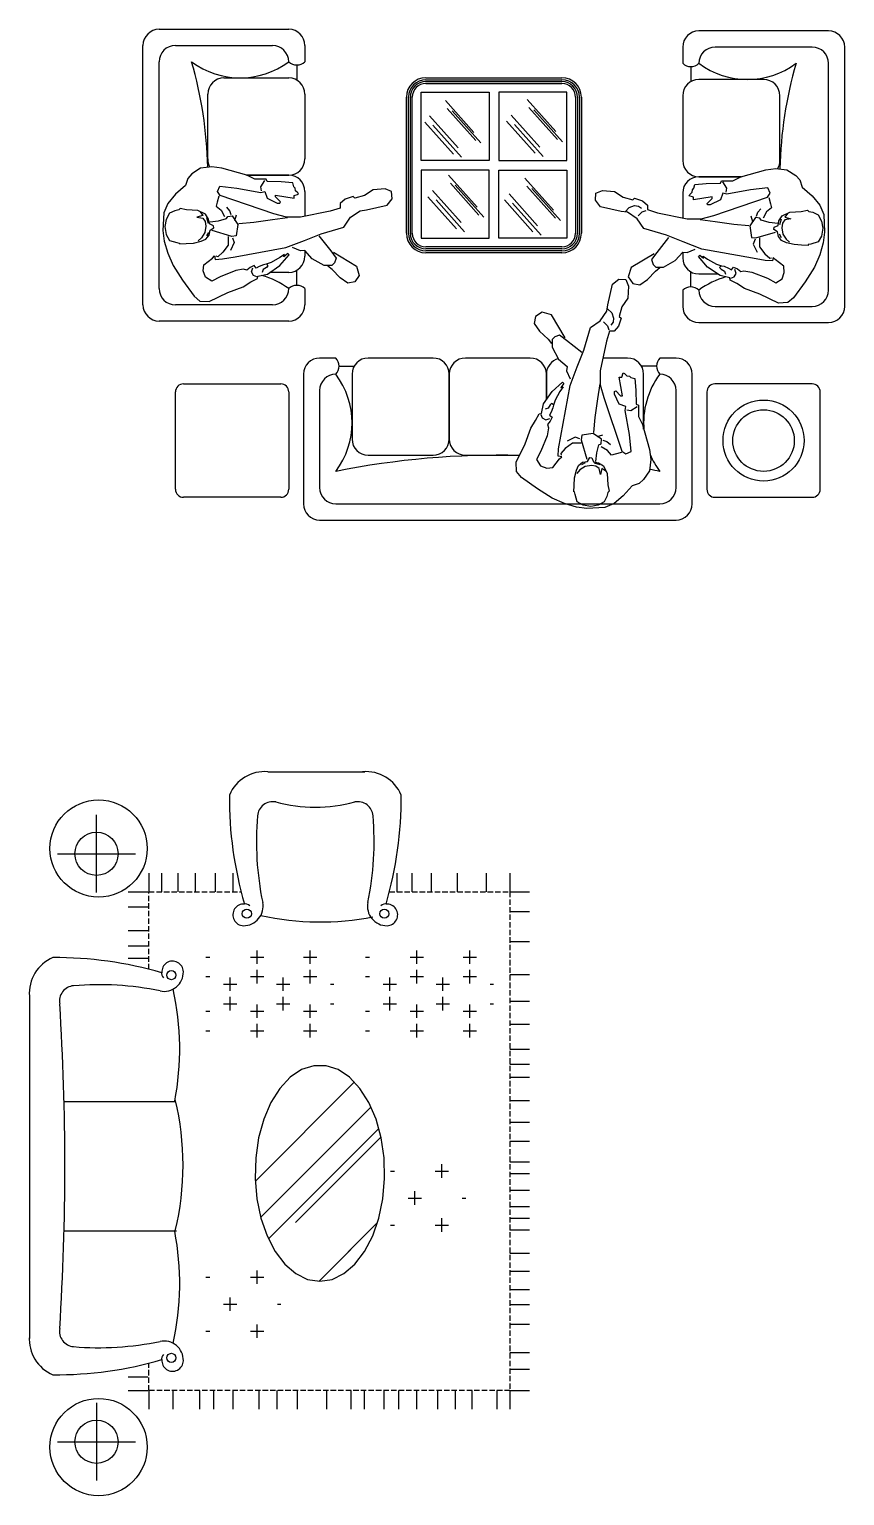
# Model space of a CAD drawing. Extents: x -42728 to 99010, y -18674 to 47645.
# Drawn here: x -32862 to -29087, y 1755 to 8542 of the extents above; entities that cross this region are included whole.
import ezdxf

# ---------------------------------------------------------------- set-up
doc = ezdxf.new("R2010")
doc.units = 0
doc.header["$LTSCALE"] = 100
doc.header["$MEASUREMENT"] = 0
doc.linetypes.add('DASH', pattern=[0.35, 0.25, -0.1])
doc.layers.get('0').update_dxf_attribs({"linetype": 'CONTINUOUS'})
for name, color, linetype in [('FURN', 7, 'CONTINUOUS'), ('HATCH', 9, 'CONTINUOUS'), ('WINDOW', 2, 'CONTINUOUS')]:
    doc.layers.add(name, color=color, linetype=linetype)

# ---------------------------------------------------------------- blocks, each defined once
blk = doc.blocks.new('A$C6328291F')
for p, q in [((75, 2271.2), (675, 2271.2)), ((3174, 2263.9), (2574, 2263.9)), ((0, 996.2), (0, 2196.2)), ((150, 2196.2), (600, 2196.2)), ((750, 2196.2), (750, 2121.2)), ((2499, 2188.9), (2499, 2113.9)), ((3099, 2188.9), (2649, 2188.9)), ((3249, 988.9), (3249, 2188.9)), ((75, 1071.2), (75, 2121.2)), ((712.5, 2106.2), (712.5, 2036.1)), ((3174, 1063.9), (3174, 2113.9)), ((375, 2046.2), (675, 2046.2)), ((1310, 2047.1), (1940, 2047.1)), ((1310, 2038.1), (1940, 2038.1)), ((2536.5, 2098.9), (2536.5, 2028.9)), ((2874, 2038.9), (2574, 2038.9)), ((300, 1671.2), (300, 1971.2)), ((750, 1971.2), (750, 1671.2)), ((1287.5, 1979.6), (1602.5, 1979.6)), ((1287.5, 1664.6), (1287.5, 1979.6)), ((1310, 2029.1), (1940, 2029.1)), ((1310, 2020.1), (1940, 2020.1)), ((1602.5, 1979.6), (1602.5, 1664.6)), ((1647.5, 1979.6), (1647.5, 1664.6)), ((1962.5, 1979.6), (1647.5, 1979.6)), ((1962.5, 1664.6), (1962.5, 1979.6)), ((1220, 1327.1), (1220, 1957.1)), ((1229, 1327.1), (1229, 1957.1)), ((1238, 1327.1), (1238, 1957.1)), ((1247, 1327.1), (1247, 1957.1)), ((1400.2, 1942), (1532.6, 1793.9)), ((1408.8, 1904.6), (1541.2, 1756.5)), ((1778.6, 1946.3), (1910.9, 1798.2)), ((1787.2, 1908.9), (1919.5, 1760.8)), ((2003, 1957.1), (2003, 1327.1)), ((2012, 1957.1), (2012, 1327.1)), ((2021, 1957.1), (2021, 1327.1)), ((2030, 1957.1), (2030, 1327.1)), ((2499, 1963.9), (2499, 1663.9)), ((2949, 1663.9), (2949, 1963.9)), ((1305.3, 1841.3), (1437.6, 1693.2)), ((1326.8, 1870.1), (1459.2, 1722)), ((1431.8, 1894.6), (1564.2, 1746.4)), ((1683.6, 1845.7), (1816, 1697.5)), ((1705.2, 1874.4), (1837.5, 1726.3)), ((1810.2, 1898.9), (1942.6, 1750.7)), ((1342.7, 1827), (1475, 1678.8)), ((1721, 1831.3), (1853.4, 1683.2)), ((318.5, 1634.8), (267.2, 1628.7)), ((365.7, 1628.7), (318.5, 1634.8)), ((1602.5, 1664.6), (1287.5, 1664.6)), ((1647.5, 1664.6), (1962.5, 1664.6)), ((207.7, 1581.5), (197.4, 1548.7)), ((226.2, 1602), (207.7, 1581.5)), ((267.2, 1628.7), (226.2, 1602)), ((480.6, 1595.9), (365.7, 1628.7)), ((675, 1596.2), (479.4, 1596.2)), ((479.4, 1596.2), (675, 1596.2)), ((517.5, 1577.4), (480.6, 1595.9)), ((570.8, 1577.4), (517.5, 1577.4)), ((545.1, 1542.6), (564.7, 1572.3)), ((574.9, 1567.2), (570.8, 1577.4)), ((640.6, 1565.1), (574.9, 1567.2)), ((693.9, 1561), (640.6, 1565.1)), ((698, 1542.6), (693.9, 1561)), ((1287.5, 1619.6), (1287.5, 1304.6)), ((1602.5, 1619.6), (1287.5, 1619.6)), ((1414.6, 1596.9), (1546.9, 1448.7)), ((1602.5, 1304.6), (1602.5, 1619.6)), ((1647.5, 1304.6), (1647.5, 1619.6)), ((1647.5, 1619.6), (1962.5, 1619.6)), ((1768.5, 1582.5), (1900.8, 1434.4)), ((1962.5, 1619.6), (1962.5, 1304.6)), ((2574, 1588.9), (2769.6, 1588.9)), ((2769.6, 1588.9), (2574, 1588.9)), ((2674.1, 1559.9), (2678.2, 1570.1)), ((2678.2, 1570.1), (2731.5, 1570.1)), ((2703.9, 1535.3), (2684.3, 1565)), ((2731.5, 1570.1), (2768.5, 1588.6)), ((2768.5, 1588.6), (2883.4, 1621.4)), ((2883.4, 1621.4), (2930.5, 1627.5)), ((2930.5, 1627.5), (2981.8, 1621.4)), ((2981.8, 1621.4), (3022.9, 1594.7)), ((3022.9, 1594.7), (3041.3, 1574.2)), ((3041.3, 1574.2), (3051.6, 1541.4)), ((150.2, 1507.7), (115.4, 1464.7)), ((197.4, 1548.7), (150.2, 1507.7)), ((351.3, 1499.5), (343.1, 1470.8)), ((345.2, 1520), (355.4, 1544.6)), ((357.5, 1501.6), (345.2, 1520)), ((355.4, 1544.6), (435.4, 1536.4)), ((605.7, 1417.5), (357.5, 1501.6)), ((435.4, 1536.4), (546.2, 1515.9)), ((549.2, 1524.1), (545.1, 1542.6)), ((546.2, 1515.9), (564.7, 1520)), ((564.7, 1520), (574.9, 1489.3)), ((613.9, 1495.4), (613.9, 1503.6)), ((613.9, 1503.6), (700.1, 1489.3)), ((636.5, 1472.9), (613.9, 1495.4)), ((704.2, 1536.4), (698, 1542.6)), ((700.1, 1501.6), (720.6, 1507.7)), ((700.1, 1489.3), (700.1, 1501.6)), ((706.2, 1524.1), (704.2, 1536.4)), ((716.5, 1513.9), (706.2, 1524.1)), ((720.6, 1507.7), (716.5, 1513.9)), ((750, 1521.2), (750, 1405.5)), ((973, 1497.5), (936, 1485.2)), ((981.2, 1489.3), (973, 1497.5)), ((1026.3, 1501.6), (981.2, 1489.3)), ((1065.3, 1528.2), (1026.3, 1501.6)), ((1120.7, 1532.3), (1065.3, 1528.2)), ((1151.5, 1520), (1120.7, 1532.3)), ((1153.5, 1487.2), (1151.5, 1520)), ((1319.6, 1496.2), (1452, 1348.1)), ((1341.2, 1525), (1473.6, 1376.8)), ((1423.2, 1559.5), (1555.6, 1411.4)), ((1446.2, 1549.4), (1578.6, 1401.3)), ((1695.1, 1510.6), (1827.5, 1362.5)), ((1777.1, 1545.1), (1909.5, 1397)), ((1800.1, 1535), (1932.5, 1386.9)), ((2095.5, 1479.9), (2097.6, 1512.7)), ((2097.6, 1512.7), (2128.3, 1525)), ((2128.3, 1525), (2183.7, 1520.9)), ((2183.7, 1520.9), (2222.7, 1494.3)), ((2222.7, 1494.3), (2267.9, 1482)), ((2499, 1513.9), (2499, 1398.3)), ((2528.4, 1500.4), (2532.5, 1506.6)), ((2548.9, 1494.3), (2528.4, 1500.4)), ((2532.5, 1506.6), (2542.8, 1516.8)), ((2542.8, 1516.8), (2544.8, 1529.1)), ((2544.8, 1529.1), (2551, 1535.3)), ((2635.1, 1496.3), (2548.9, 1482)), ((2548.9, 1482), (2548.9, 1494.3)), ((2551, 1535.3), (2555.1, 1553.7)), ((2555.1, 1553.7), (2608.4, 1557.8)), ((2608.4, 1557.8), (2674.1, 1559.9)), ((2635.1, 1488.1), (2635.1, 1496.3)), ((2643.3, 1410.2), (2891.6, 1494.3)), ((2684.3, 1512.7), (2674.1, 1482)), ((2702.8, 1508.6), (2684.3, 1512.7)), ((2699.8, 1516.8), (2703.9, 1535.3)), ((2813.6, 1529.1), (2702.8, 1508.6)), ((2893.6, 1537.3), (2813.6, 1529.1)), ((2891.6, 1494.3), (2903.9, 1512.7)), ((2903.9, 1512.7), (2893.6, 1537.3)), ((3051.6, 1541.4), (3098.8, 1500.4)), ((3098.8, 1500.4), (3133.7, 1457.4)), ((115.4, 1464.7), (96.9, 1421.6)), ((148.2, 1431.9), (123.6, 1419.6)), ((166.7, 1436), (148.2, 1431.9)), ((172.8, 1442.1), (166.7, 1436)), ((201.5, 1436), (172.8, 1442.1)), ((254.5, 1432.5), (201.5, 1436)), ((289.8, 1415.5), (254.5, 1432.5)), ((265.4, 1426.1), (277.6, 1408.8)), ((343.1, 1470.8), (339, 1452.4)), ((339, 1452.4), (361.6, 1433.9)), ((361.6, 1433.9), (378, 1405.2)), ((402.6, 1431.9), (388.2, 1448.3)), ((408.8, 1413.4), (402.6, 1431.9)), ((574.9, 1489.3), (622.1, 1466.7)), ((622.1, 1466.7), (634.4, 1466.7)), ((634.4, 1466.7), (636.5, 1472.9)), ((866.3, 1429.8), (728.8, 1401.1)), ((913.5, 1444.2), (866.3, 1429.8)), ((936, 1485.2), (913.5, 1464.7)), ((913.5, 1464.7), (913.5, 1444.2)), ((960.7, 1401.1), (1005.8, 1431.9)), ((1005.8, 1431.9), (1034.5, 1436)), ((1034.5, 1436), (1130.8, 1457.7)), ((1130.8, 1457.7), (1153.5, 1487.2)), ((1357, 1481.8), (1489.4, 1333.7)), ((1673.5, 1481.8), (1805.9, 1333.7)), ((1710.9, 1467.4), (1843.3, 1319.3)), ((2118.2, 1450.4), (2095.5, 1479.9)), ((2214.5, 1428.7), (2118.2, 1450.4)), ((2243.2, 1424.6), (2214.5, 1428.7)), ((2233, 1426.6), (2251.4, 1447.1)), ((2251.4, 1447.1), (2276.1, 1455.3)), ((2267.9, 1482), (2276.1, 1490.2)), ((2276.1, 1490.2), (2313, 1477.9)), ((2276.1, 1455.3), (2294.5, 1453.3)), ((2292.5, 1408.2), (2310.9, 1426.6)), ((2294.5, 1453.3), (2308.9, 1443)), ((2310.9, 1426.6), (2329.4, 1432.8)), ((2313, 1477.9), (2335.6, 1457.4)), ((2335.6, 1457.4), (2335.6, 1436.9)), ((2335.6, 1436.9), (2382.8, 1422.5)), ((2612.5, 1465.6), (2635.1, 1488.1)), ((2614.6, 1459.4), (2612.5, 1465.6)), ((2626.9, 1459.4), (2614.6, 1459.4)), ((2674.1, 1482), (2626.9, 1459.4)), ((2846.4, 1424.6), (2860.8, 1441)), ((2887.5, 1426.6), (2871, 1397.9)), ((2910, 1445.1), (2887.5, 1426.6)), ((2897.7, 1492.2), (2905.9, 1463.5)), ((2905.9, 1463.5), (2910, 1445.1)), ((2959.3, 1408.2), (2994.5, 1425.2)), ((2994.5, 1425.2), (3047.5, 1428.7)), ((3047.5, 1428.7), (3076.2, 1434.8)), ((3076.2, 1434.8), (3082.4, 1428.7)), ((3082.4, 1428.7), (3100.8, 1424.6)), ((3133.7, 1457.4), (3152.1, 1414.3)), ((96.9, 1421.6), (92.8, 1339.6)), ((107.2, 1390.9), (101, 1358.1)), ((101, 1358.1), (107.2, 1321.2)), ((123.6, 1419.6), (107.2, 1390.9)), ((277.6, 1408.8), (249.8, 1401.8)), ((249.8, 1401.8), (277.6, 1396.6)), ((277.6, 1396.6), (287.9, 1381.1)), ((291.4, 1360.3), (286.2, 1330.9)), ((287.9, 1381.1), (291.4, 1360.3)), ((304.1, 1392.9), (289.8, 1415.5)), ((294.7, 1400.6), (301.6, 1374.3)), ((308.5, 1370.5), (304.1, 1392.9)), ((326.7, 1362.2), (308.5, 1370.5)), ((310.3, 1380.6), (349.3, 1384.7)), ((328, 1352.3), (326.7, 1362.2)), ((349.3, 1384.7), (386.2, 1395)), ((386.2, 1395), (392.3, 1405.2)), ((392.3, 1405.2), (412.9, 1407.3)), ((412.9, 1407.3), (439.5, 1368.3)), ((425.2, 1386.8), (433.4, 1413.4)), ((439.5, 1368.3), (431.3, 1315)), ((513.4, 1376.5), (443.6, 1370.4)), ((599.6, 1388.8), (513.4, 1376.5)), ((669.3, 1399.1), (599.6, 1388.8)), ((665.2, 1401.1), (605.7, 1417.5)), ((728.8, 1401.1), (665.2, 1401.1)), ((929.9, 1356), (960.7, 1401.1)), ((2288.4, 1393.8), (2243.2, 1424.6)), ((2319.2, 1348.7), (2288.4, 1393.8)), ((2382.8, 1422.5), (2520.2, 1393.8)), ((2520.2, 1393.8), (2583.8, 1393.8)), ((2579.7, 1391.8), (2649.5, 1381.5)), ((2583.8, 1393.8), (2643.3, 1410.2)), ((2649.5, 1381.5), (2735.6, 1369.2)), ((2735.6, 1369.2), (2805.4, 1363.1)), ((2836.2, 1400), (2809.5, 1361)), ((2809.5, 1361), (2817.7, 1307.7)), ((2823.9, 1379.5), (2815.7, 1406.1)), ((2856.7, 1397.9), (2836.2, 1400)), ((2840.3, 1406.1), (2846.4, 1424.6)), ((2862.8, 1387.7), (2856.7, 1397.9)), ((2899.8, 1377.4), (2862.8, 1387.7)), ((2938.8, 1373.3), (2899.8, 1377.4)), ((2922.3, 1354.9), (2940.6, 1363.2)), ((2940.6, 1363.2), (2944.9, 1385.6)), ((2944.9, 1385.6), (2959.3, 1408.2)), ((2954.3, 1393.3), (2947.4, 1367)), ((2961.1, 1373.8), (2957.6, 1353)), ((2971.5, 1389.3), (2961.1, 1373.8)), ((2983.6, 1418.8), (2971.5, 1401.5)), ((2971.5, 1401.5), (2999.2, 1394.5)), ((2999.2, 1394.5), (2971.5, 1389.3)), ((3100.8, 1424.6), (3125.5, 1412.3)), ((3125.5, 1412.3), (3141.9, 1383.6)), ((3141.9, 1383.6), (3148, 1350.8)), ((3152.1, 1414.3), (3156.2, 1332.3)), ((92.8, 1339.6), (99, 1290.4)), ((99, 1290.4), (115.4, 1235.1)), ((107.2, 1321.2), (123.6, 1294.5)), ((123.6, 1294.5), (156.4, 1284.3)), ((234.4, 1282.2), (269.2, 1290.4)), ((270.6, 1306.6), (255, 1292.8)), ((269.2, 1290.4), (291.8, 1300.7)), ((286.2, 1330.9), (270.6, 1306.6)), ((291.8, 1300.7), (306.2, 1319.1)), ((303, 1331.4), (294.7, 1314.8)), ((306.2, 1319.1), (310.6, 1341.7)), ((310.6, 1341.7), (328, 1352.3)), ((410.8, 1313), (320.5, 1339.6)), ((394.4, 1313), (394.4, 1272)), ((431.3, 1315), (410.8, 1313)), ((414.9, 1306.8), (423.1, 1284.3)), ((661.1, 1261.7), (747.3, 1294.5)), ((747.3, 1294.5), (825.2, 1325.3)), ((815, 1315), (870.4, 1245.3)), ((825.2, 1325.3), (929.9, 1356)), ((1287.5, 1304.6), (1602.5, 1304.6)), ((1962.5, 1304.6), (1647.5, 1304.6)), ((2423.8, 1318), (2319.2, 1348.7)), ((2434, 1307.7), (2378.7, 1238)), ((2501.7, 1287.2), (2423.8, 1318)), ((2817.7, 1307.7), (2838.2, 1305.7)), ((2834.1, 1299.5), (2825.9, 1277)), ((2838.2, 1305.7), (2928.5, 1332.3)), ((2854.6, 1305.7), (2854.6, 1264.7)), ((2921, 1345), (2922.3, 1354.9)), ((2938.4, 1334.4), (2921, 1345)), ((2942.9, 1311.8), (2938.4, 1334.4)), ((2957.2, 1293.4), (2942.9, 1311.8)), ((2946, 1324.1), (2954.3, 1307.5)), ((2979.8, 1283.1), (2957.2, 1293.4)), ((2957.6, 1353), (2962.8, 1323.6)), ((2962.8, 1323.6), (2978.4, 1299.3)), ((2978.4, 1299.3), (2994, 1285.5)), ((3141.9, 1313.9), (3125.5, 1287.2)), ((3148, 1350.8), (3141.9, 1313.9)), ((3156.2, 1332.3), (3150.1, 1283.1)), ((115.4, 1235.1), (140, 1177.7)), ((156.4, 1284.3), (168.7, 1282.2)), ((168.7, 1282.2), (168.7, 1278.1)), ((168.7, 1278.1), (199.5, 1280.2)), ((199.5, 1280.2), (234.4, 1282.2)), ((322.6, 1212.5), (330.8, 1222.8)), ((330.8, 1222.8), (334.9, 1206.4)), ((369.8, 1239.2), (347.2, 1218.7)), ((394.4, 1272), (369.8, 1239.2)), ((423.1, 1284.3), (404.7, 1247.4)), ((427.2, 1218.7), (661.1, 1261.7)), ((655, 1228.9), (634.4, 1214.6)), ((634.4, 1177.7), (677.5, 1226.9)), ((671.4, 1233), (652.9, 1218.7)), ((652.9, 1218.7), (655, 1228.9)), ((677.5, 1226.9), (671.4, 1233)), ((728.8, 1245.3), (691.9, 1261.7)), ((749.3, 1247.4), (728.8, 1245.3)), ((784.2, 1208.4), (749.3, 1247.4)), ((750, 1246.6), (750, 1221.2)), ((870.4, 1245.3), (895, 1212.5)), ((882.7, 1239.2), (989.4, 1175.6)), ((1940, 1264.1), (1310, 1264.1)), ((1940, 1255.1), (1310, 1255.1)), ((1940, 1246.1), (1310, 1246.1)), ((1940, 1237.1), (1310, 1237.1)), ((2366.3, 1231.9), (2259.7, 1168.3)), ((2378.7, 1238), (2354, 1205.2)), ((2464.8, 1201.1), (2499.7, 1240.1)), ((2499, 1239.3), (2499, 1213.9)), ((2499.7, 1240.1), (2520.2, 1238)), ((2587.9, 1254.4), (2501.7, 1287.2)), ((2520.2, 1238), (2557.1, 1254.4)), ((2571.5, 1219.6), (2577.7, 1225.7)), ((2577.7, 1225.7), (2596.1, 1211.4)), ((2821.8, 1211.4), (2587.9, 1254.4)), ((2596.1, 1211.4), (2594.1, 1221.6)), ((2594.1, 1221.6), (2614.6, 1207.3)), ((2825.9, 1277), (2844.4, 1240.1)), ((2854.6, 1264.7), (2879.3, 1231.9)), ((2879.3, 1231.9), (2901.8, 1211.4)), ((3014.7, 1274.9), (2979.8, 1283.1)), ((3049.5, 1272.9), (3014.7, 1274.9)), ((3080.3, 1270.8), (3049.5, 1272.9)), ((3092.6, 1277), (3080.3, 1274.9)), ((3080.3, 1274.9), (3080.3, 1270.8)), ((3125.5, 1287.2), (3092.6, 1277)), ((3133.7, 1227.8), (3109, 1170.4)), ((3150.1, 1283.1), (3133.7, 1227.8)), ((140, 1177.7), (183.1, 1110)), ((279.5, 1153.1), (281.6, 1181.8)), ((281.6, 1181.8), (322.6, 1212.5)), ((334.9, 1206.4), (367.7, 1208.4)), ((347.2, 1218.7), (339, 1220.7)), ((429.3, 1155.1), (357.5, 1126.4)), ((367.7, 1208.4), (427.2, 1218.7)), ((466.2, 1161.3), (429.3, 1155.1)), ((480.6, 1157.2), (466.2, 1161.3)), ((497, 1169.5), (480.6, 1157.2)), ((515.4, 1177.7), (497, 1169.5)), ((503.1, 1149), (509.3, 1167.4)), ((523.7, 1165.4), (515.4, 1177.7)), ((538, 1173.6), (523.7, 1165.4)), ((558.5, 1181.8), (538, 1173.6)), ((557.1, 1159.4), (551.9, 1145.9)), ((571.6, 1168.8), (557.1, 1159.4)), ((570.8, 1183.8), (558.5, 1181.8)), ((593.4, 1192), (570.8, 1183.8)), ((578.9, 1176), (571.6, 1168.8)), ((573.7, 1182.3), (578.9, 1176)), ((577, 1138.7), (634.4, 1177.7)), ((634.4, 1214.6), (593.4, 1192)), ((712.5, 1086.2), (712.5, 1156.2)), ((839.6, 1177.7), (784.2, 1208.4)), ((874.5, 1177.7), (839.6, 1177.7)), ((876.5, 1159.2), (856, 1175.6)), ((886.8, 1190), (874.5, 1177.7)), ((913.5, 1120.3), (876.5, 1159.2)), ((895, 1212.5), (886.8, 1190)), ((989.4, 1175.6), (1001.7, 1132.6)), ((2259.7, 1168.3), (2247.3, 1125.3)), ((2354, 1205.2), (2362.2, 1182.7)), ((2362.2, 1182.7), (2374.5, 1170.4)), ((2372.5, 1151.9), (2393, 1168.3)), ((2374.5, 1170.4), (2409.4, 1170.4)), ((2409.4, 1170.4), (2464.8, 1201.1)), ((2614.6, 1170.4), (2571.5, 1219.6)), ((2614.6, 1207.3), (2655.6, 1184.7)), ((2672, 1131.4), (2614.6, 1170.4)), ((2655.6, 1184.7), (2678.2, 1176.5)), ((2675.3, 1175), (2670.1, 1168.7)), ((2670.1, 1168.7), (2677.4, 1161.5)), ((2677.4, 1161.5), (2692, 1152.1)), ((2678.2, 1176.5), (2690.5, 1174.5)), ((2690.5, 1174.5), (2711, 1166.3)), ((2711, 1166.3), (2725.4, 1158.1)), ((2725.4, 1158.1), (2733.6, 1170.4)), ((2733.6, 1170.4), (2752.1, 1162.2)), ((2745.9, 1141.7), (2739.7, 1160.1)), ((2752.1, 1162.2), (2768.5, 1149.9)), ((2768.5, 1149.9), (2782.8, 1154)), ((2782.8, 1154), (2819.8, 1147.8)), ((2881.3, 1201.1), (2821.8, 1211.4)), ((2914.1, 1199.1), (2881.3, 1201.1)), ((2901.8, 1211.4), (2910, 1213.4)), ((2918.2, 1215.5), (2914.1, 1199.1)), ((2926.4, 1205.2), (2918.2, 1215.5)), ((2967.5, 1174.5), (2926.4, 1205.2)), ((2969.5, 1145.8), (2967.5, 1174.5)), ((3109, 1170.4), (3066, 1102.7)), ((183.1, 1110), (236.4, 1036.2)), ((289.8, 1124.4), (279.5, 1153.1)), ((318.5, 1105.9), (289.8, 1124.4)), ((357.5, 1126.4), (318.5, 1105.9)), ((464.2, 1079.3), (499, 1101.8)), ((499, 1101.8), (529.8, 1118.2)), ((511.3, 1132.6), (503.1, 1149)), ((527.8, 1126.4), (511.3, 1132.6)), ((529.8, 1118.2), (531.9, 1128.5)), ((531.9, 1128.5), (577, 1138.7)), ((675, 1146.2), (588, 1146.2)), ((948.3, 1095.7), (913.5, 1120.3)), ((981.2, 1101.8), (948.3, 1095.7)), ((1001.7, 1132.6), (981.2, 1101.8)), ((2152.3, 995.7), (2174, 1092)), ((2174, 1092), (2203.5, 1114.7)), ((2203.5, 1114.7), (2236.3, 1112.6)), ((2236.3, 1112.6), (2248.6, 1081.9)), ((2247.3, 1125.3), (2267.9, 1094.5)), ((2267.9, 1094.5), (2300.7, 1088.4)), ((2300.7, 1088.4), (2335.6, 1113)), ((2335.6, 1113), (2372.5, 1151.9)), ((2536.5, 1078.9), (2536.5, 1149)), ((2574, 1138.9), (2661, 1138.9)), ((2717.2, 1121.2), (2672, 1131.4)), ((2692, 1152.1), (2697.2, 1138.6)), ((2719.2, 1110.9), (2717.2, 1121.2)), ((2750, 1094.5), (2719.2, 1110.9)), ((2721.3, 1119.1), (2737.7, 1125.3)), ((2737.7, 1125.3), (2745.9, 1141.7)), ((2784.9, 1072), (2750, 1094.5)), ((2819.8, 1147.8), (2891.6, 1119.1)), ((2891.6, 1119.1), (2930.5, 1098.6)), ((2930.5, 1098.6), (2959.3, 1117.1)), ((2959.3, 1117.1), (2969.5, 1145.8)), ((3066, 1102.7), (3012.6, 1029)), ((236.4, 1036.2), (263.1, 1013.7)), ((306.2, 1011.6), (392.3, 1052.6)), ((392.3, 1052.6), (464.2, 1079.3)), ((750, 1071.2), (750, 996.2)), ((2244.5, 1026.5), (2217.9, 987.5)), ((2248.6, 1081.9), (2244.5, 1026.5)), ((2499, 1063.9), (2499, 988.9)), ((2856.7, 1045.4), (2784.9, 1072)), ((2942.9, 1004.4), (2856.7, 1045.4)), ((3012.6, 1029), (2985.9, 1006.4)), ((600, 996.2), (150, 996.2)), ((263.1, 1013.7), (306.2, 1011.6)), ((1848.9, 962.9), (1818.1, 942.3)), ((1891.9, 950.6), (1848.9, 962.9)), ((1955.5, 843.9), (1891.9, 950.6)), ((2117.4, 921.8), (2148.2, 967)), ((2148.2, 967), (2152.3, 995.7)), ((2150.2, 977.2), (2170.7, 958.8)), ((2170.7, 958.8), (2178.9, 934.1)), ((2217.9, 987.5), (2205.6, 942.3)), ((2649, 988.9), (3099, 988.9)), ((2985.9, 1006.4), (2942.9, 1004.4)), ((675, 921.2), (75, 921.2)), ((1818.1, 942.3), (1812, 909.5)), ((1812, 909.5), (1836.6, 874.6)), ((2041.6, 786.4), (2072.3, 891.1)), ((2072.3, 891.1), (2117.4, 921.8)), ((2131.8, 917.7), (2150.2, 899.3)), ((2150.2, 899.3), (2156.4, 880.8)), ((2176.9, 915.7), (2166.6, 901.3)), ((2178.9, 934.1), (2176.9, 915.7)), ((2201.5, 897.2), (2181, 874.6)), ((2213.8, 934.1), (2201.5, 897.2)), ((2205.6, 942.3), (2213.8, 934.1)), ((2574, 913.9), (3174, 913.9)), ((1836.6, 874.6), (1875.5, 837.7)), ((1875.5, 837.7), (1891.9, 817.2)), ((1906.3, 848), (1894, 835.7)), ((1894, 835.7), (1894, 800.8)), ((1928.8, 856.2), (1906.3, 848)), ((1961.6, 831.6), (1928.8, 856.2)), ((2031.3, 776.2), (1961.6, 831.6)), ((2146.1, 827.5), (2117.4, 690)), ((2160.5, 874.6), (2146.1, 827.5)), ((2181, 874.6), (2160.5, 874.6)), ((893.1, 750), (818.1, 750)), ((1343.1, 750), (1043.1, 750)), ((1793.1, 750), (1493.1, 750)), ((1894, 800.8), (1924.7, 745.4)), ((2010.8, 708.5), (2041.6, 786.4)), ((2243.1, 750), (2130, 750)), ((2468.1, 750), (2393.1, 750)), ((908.1, 712.5), (978.1, 712.5)), ((1924.7, 745.4), (1963.7, 710.5)), ((1963.7, 710.5), (1961.6, 690)), ((1961.6, 690), (1978, 653.1)), ((1978, 622.3), (2010.8, 708.5)), ((2117.4, 690), (2117.4, 626.4)), ((2217.9, 661.3), (2224, 681.8)), ((2224, 681.8), (2230.2, 677.7)), ((2378.1, 712.5), (2308, 712.5)), ((187.8, 630.3), (637.8, 630.3)), ((743.1, 675), (743.1, 75)), ((968.1, 675), (968.1, 375)), ((1418.1, 375), (1418.1, 675)), ((1418.1, 675), (1418.1, 375)), ((1868.1, 557.4), (1868.1, 675)), ((1868.1, 675), (1868.1, 557.4)), ((1894, 595.6), (1943.2, 638.7)), ((1945.2, 616.1), (1930.9, 595.6)), ((1949.3, 632.5), (1935, 614.1)), ((1935, 388.4), (1978, 622.3)), ((1935, 614.1), (1945.2, 616.1)), ((1943.2, 638.7), (1949.3, 632.5)), ((2115.4, 630.5), (2105.1, 560.7)), ((2117.4, 626.4), (2133.8, 566.9)), ((2219.9, 575.1), (2205.6, 661.3)), ((2205.6, 661.3), (2217.9, 661.3)), ((2230.2, 677.7), (2240.4, 667.4)), ((2240.4, 667.4), (2252.7, 665.4)), ((2252.7, 665.4), (2258.9, 659.2)), ((2258.9, 659.2), (2277.3, 655.1)), ((2277.3, 655.1), (2281.4, 601.8)), ((2318.1, 421.1), (2318.1, 675)), ((2543.1, 75), (2543.1, 675)), ((3098.3, 630.3), (2648.3, 630.3)), ((150.3, 142.8), (150.3, 592.8)), ((675.3, 592.8), (675.3, 142.8)), ((818.1, 600), (818.1, 150)), ((1855, 538.2), (1894, 595.6)), ((1908.3, 554.6), (1900.1, 532)), ((1930.9, 595.6), (1908.3, 554.6)), ((2105.1, 560.7), (2092.8, 474.6)), ((2133.8, 566.9), (2217.9, 318.6)), ((2183, 595.6), (2189.2, 597.7)), ((2183, 583.3), (2183, 595.6)), ((2205.6, 536.1), (2183, 583.3)), ((2189.2, 597.7), (2211.7, 575.1)), ((2211.7, 575.1), (2219.9, 575.1)), ((2281.4, 601.8), (2283.5, 536.1)), ((2468.1, 150), (2468.1, 600)), ((2610.8, 592.8), (2610.8, 142.8)), ((3135.8, 142.8), (3135.8, 592.8)), ((1818.1, 460.2), (1834.5, 491)), ((1834.5, 491), (1844.8, 493)), ((1842.7, 488.9), (1848.9, 472.5)), ((1844.8, 493), (1855, 538.2)), ((1875.7, 518.2), (1862.2, 513)), ((1885.1, 532.8), (1875.7, 518.2)), ((1889.9, 499.2), (1881.7, 484.8)), ((1881.7, 484.8), (1894, 476.6)), ((1892.3, 540.1), (1885.1, 532.8)), ((1894, 476.6), (1885.8, 458.2)), ((1898.1, 519.7), (1889.9, 499.2)), ((1898.6, 534.9), (1892.3, 540.1)), ((1900.1, 532), (1898.1, 519.7)), ((2236.3, 525.9), (2205.6, 536.1)), ((2232.2, 507.4), (2236.3, 525.9)), ((2252.7, 396.6), (2232.2, 507.4)), ((2240.4, 510.4), (2258.9, 506.3)), ((2258.9, 506.3), (2288.6, 525.9)), ((2283.5, 536.1), (2293.7, 532)), ((2293.7, 532), (2293.7, 478.7)), ((2293.7, 478.7), (2312.2, 441.7)), ((1769, 353.5), (1795.6, 425.3)), ((1795.6, 425.3), (1818.1, 460.2)), ((1848.9, 472.5), (1865.3, 464.3)), ((1865.3, 464.3), (1883.7, 470.5)), ((1877.6, 427.4), (1871.4, 390.5)), ((1885.8, 458.2), (1873.5, 441.7)), ((1873.5, 441.7), (1877.6, 427.4)), ((2092.8, 474.6), (2086.7, 404.8)), ((2312.2, 441.7), (2345, 326.8)), ((1728, 267.4), (1769, 353.5)), ((1871.4, 390.5), (1842.7, 318.6)), ((1924.7, 328.9), (1935, 388.4)), ((1988.3, 355.6), (1955.5, 331)), ((2000.6, 384.3), (1963.7, 365.8)), ((2029.3, 355.6), (1988.3, 355.6)), ((2023.1, 376.1), (2000.6, 384.3)), ((2031.3, 392.5), (2029.3, 372)), ((2029.3, 372), (2055.9, 281.7)), ((2084.6, 400.7), (2031.3, 392.5)), ((2123.6, 374), (2084.6, 400.7)), ((2101, 310.4), (2111.3, 347.4)), ((2103.1, 386.3), (2129.7, 394.6)), ((2111.3, 347.4), (2121.5, 353.5)), ((2121.5, 353.5), (2123.6, 374)), ((2129.7, 369.9), (2148.2, 363.8)), ((2148.2, 363.8), (2164.6, 349.4)), ((2260.9, 316.6), (2252.7, 396.6)), ((1043.1, 300), (1343.1, 300)), ((1493.1, 300), (1743.5, 300)), ((1842.7, 318.6), (1822.2, 279.7)), ((1822.2, 279.7), (1840.7, 250.9)), ((1898.1, 242.7), (1928.8, 283.8)), ((1922.7, 296.1), (1924.7, 328.9)), ((1939.1, 292), (1922.7, 296.1)), ((1928.8, 283.8), (1939.1, 292)), ((1955.5, 331), (1935, 308.4)), ((1935, 308.4), (1937, 300.2)), ((2035.4, 267.4), (2058, 271.8)), ((2058, 271.8), (2068.6, 289.2)), ((2068.6, 289.2), (2078.5, 287.9)), ((2078.5, 287.9), (2086.8, 269.6)), ((2096.9, 271.5), (2101, 310.4)), ((2150.2, 322.7), (2121.5, 339.2)), ((2168.7, 300.2), (2150.2, 322.7)), ((2187.1, 304.3), (2168.7, 300.2)), ((2215.8, 312.5), (2187.1, 304.3)), ((2217.9, 318.6), (2236.3, 306.3)), ((2236.3, 306.3), (2260.9, 316.6)), ((2345, 326.8), (2351.1, 279.7)), ((2351.1, 279.7), (2345, 228.4)), ((1730, 224.3), (1728, 267.4)), ((1752.6, 197.6), (1730, 224.3)), ((1840.7, 250.9), (1869.4, 240.7)), ((1869.4, 240.7), (1898.1, 242.7)), ((1998.5, 195.5), (2006.7, 230.4)), ((2006.7, 230.4), (2017, 253)), ((2022.9, 231.8), (2009.1, 216.2)), ((2017, 253), (2035.4, 267.4)), ((2047.2, 247.4), (2022.9, 231.8)), ((2047.7, 264.2), (2031.1, 255.9)), ((2076.6, 252.6), (2047.2, 247.4)), ((2097.4, 249.1), (2076.6, 252.6)), ((2086.8, 269.6), (2109.2, 265.3)), ((2116.9, 255.9), (2090.6, 262.8)), ((2112.9, 238.7), (2097.4, 249.1)), ((2109.2, 265.3), (2131.8, 250.9)), ((2118.1, 211), (2112.9, 238.7)), ((2125.1, 238.7), (2118.1, 211)), ((2142.4, 226.6), (2125.1, 238.7)), ((2131.8, 250.9), (2148.8, 215.7)), ((2148.8, 215.7), (2152.3, 162.7)), ((2345, 228.4), (2318.3, 187.3)), ((1826.3, 144.3), (1752.6, 197.6)), ((1894, 101.2), (1826.3, 144.3)), ((1994.4, 129.9), (1996.5, 160.7)), ((1996.5, 160.7), (1998.5, 195.5)), ((2152.3, 162.7), (2158.4, 134)), ((2265, 158.6), (2224, 111.4)), ((2297.8, 168.9), (2265, 158.6)), ((2318.3, 187.3), (2297.8, 168.9)), ((637.8, 105.3), (187.8, 105.3)), ((893.1, 75), (1928.1, 75)), ((1868.1, 75), (2393.1, 75)), ((1951.4, 76.5), (1894, 101.2)), ((2006.7, 60.1), (1951.4, 76.5)), ((1998.5, 129.9), (1994.4, 129.9)), ((2000.6, 117.6), (1998.5, 129.9)), ((2010.8, 84.8), (2000.6, 117.6)), ((2037.5, 68.3), (2010.8, 84.8)), ((2074.4, 62.2), (2037.5, 68.3)), ((2107.2, 68.3), (2074.4, 62.2)), ((2135.9, 84.8), (2107.2, 68.3)), ((2148.2, 109.4), (2135.9, 84.8)), ((2181, 76.5), (2137.9, 58.1)), ((2152.3, 127.8), (2148.2, 109.4)), ((2158.4, 134), (2152.3, 127.8)), ((2224, 111.4), (2181, 76.5)), ((2648.3, 105.3), (3098.3, 105.3)), ((818.1, 0), (1913.1, 0)), ((1868.1, 0), (2468.1, 0)), ((2055.9, 54), (2006.7, 60.1)), ((2137.9, 58.1), (2055.9, 54))]:
    blk.add_line(p, q)
for radius in [187.5, 142.5]:
    blk.add_circle((2873.3, 367.8), radius)
for centre, radius, start, end in [((75, 2196.2), 75, 90, 180), ((675, 2196.2), 75, 360, 90), ((2574, 2188.9), 75, 90, 180), ((3174, 2188.9), 75, 360, 90), ((150, 2121.2), 75, 90, 180), ((600, 2121.2), 75, 0, 90), ((2649, 2113.9), 75, 90, 180), ((3099, 2113.9), 75, 0, 90), ((450, 2421.2), 375, 233.1301, 306.8699), ((-1575, 1596.2), 1875, 1.11114, 16.2602), ((712.5, 2160.6), 54.4, 226.39718, 313.60282), ((2536.5, 2153.3), 54.4, 226.39718, 313.60282), ((2799, 2413.9), 375, 233.1301, 306.8699), ((4824, 1588.9), 1875, 163.7398, 178.88886), ((375, 1971.2), 75, 90, 180), ((675, 1971.2), 75, 360, 90), ((1310, 1957.1), 90, 90, 180), ((1310, 1957.1), 81, 90, 180), ((1940, 1957.1), 90, 0, 90), ((1940, 1957.1), 81, 0, 90), ((2574, 1963.9), 75, 90, 180), ((2874, 1963.9), 75, 360, 90), ((1310, 1957.1), 72, 90, 180), ((1310, 1957.1), 63, 90, 180), ((1940, 1957.1), 72, 0, 90), ((1940, 1957.1), 63, 0, 90), ((375, 1671.2), 75, 180, 209.91193), ((675, 1671.2), 75, 270, 0), ((2574, 1663.9), 75, 180, 270), ((2874, 1663.9), 75, 330.08807, 360), ((675, 1521.2), 75, 360, 90), ((2574, 1513.9), 75, 90, 180), ((1310, 1327.1), 90, 180, 270), ((1310, 1327.1), 81, 180, 270), ((1310, 1327.1), 72, 180, 270), ((1310, 1327.1), 63, 180, 270), ((1940, 1327.1), 72, 270, 0), ((1940, 1327.1), 63, 270, 360), ((1940, 1327.1), 81, 270, 360), ((1940, 1327.1), 90, 270, 0), ((675, 1221.2), 75, 270, 0), ((2574, 1213.9), 75, 180, 270), ((450, 771.2), 375, 53.1301, 74.53075), ((712.5, 1031.8), 54.4, 46.39718, 133.60282), ((2799, 763.9), 375, 105.46925, 126.8699), ((150, 1071.2), 75, 180, 270), ((600, 1071.2), 75, 270, 360), ((2536.5, 1024.5), 54.4, 46.39718, 133.60282), ((2649, 1063.9), 75, 180, 270), ((3099, 1063.9), 75, 270, 360), ((75, 996.2), 75, 180, 270), ((675, 996.2), 75, 270, 0), ((2574, 988.9), 75, 180, 270), ((3174, 988.9), 75, 270, 0), ((818.1, 675), 75, 90, 180), ((853.7, 712.5), 54.4, 316.39718, 43.60282), ((1043.1, 675), 75, 90, 180), ((1343.1, 675), 75, 0, 90), ((1493.1, 675), 75, 90, 180), ((1793.1, 675), 75, 0, 90), ((1943.1, 675), 75, 105.03292, 180), ((2243.1, 675), 75, 0, 90), ((2432.4, 712.5), 54.4, 136.39718, 223.60282), ((2468.1, 675), 75, 0, 90), ((187.8, 592.8), 37.5, 90, 180), ((637.8, 592.8), 37.5, 360, 90), ((893.1, 600), 75, 90, 180), ((593.1, 450), 375, 323.1301, 36.8699), ((2693.1, 450), 375, 143.1301, 185.26594), ((2393.1, 600), 75, 360, 90), ((2648.3, 592.8), 37.5, 90, 180), ((3098.3, 592.8), 37.5, 360, 90), ((1043.1, 375), 75, 180, 270), ((1343.1, 375), 75, 270, 360), ((1493.1, 375), 75, 180, 270), ((1643.1, -3487.5), 3787.5, 88.4901, 101.42119), ((2693.1, 450), 375, 203.08388, 216.8699), ((1643.1, -3487.5), 3787.5, 78.57881, 79.30912), ((187.8, 142.8), 37.5, 180, 270), ((637.8, 142.8), 37.5, 270, 360), ((893.1, 150), 75, 180, 270), ((2393.1, 150), 75, 270, 0), ((2648.3, 142.8), 37.5, 180, 270), ((3098.3, 142.8), 37.5, 270, 360), ((818.1, 75), 75, 180, 270), ((2468.1, 75), 75, 270, 360)]:
    blk.add_arc(centre, radius, start, end)

msp = doc.modelspace()

# ---------------------------------------------------------------- hatches: boundary and pattern name
at = {"layer": 'HATCH'}
h = msp.add_hatch(dxfattribs=at)
h.set_pattern_fill('AR-RROOF', color=256, scale=400, angle=45, style=0)
h.set_pattern_definition([(45, (-130463.2, 37872.84), (339.4113, 905.0967), [6000, -800, 2000, -400]), (45, (-130228.44, 38390.44), (-659.0235, 93.338), [1200, -132, 2400, -300]), (45, (-130562.2, 38254.68), (1281.2775, 1660.2867), [3200, -560, 1600, -400])])
h.paths.add_polyline_path([(-31799.92243, 3410.96942), (-31813.36861, 3318.59286), (-31816.08238, 3223.64448), (-31807.96565, 3129.55597), (-31789.31178, 3039.72794), (-31760.79497, 2957.40699), (-31723.44589, 2885.56842), (-31678.61443, 2826.80868), (-31627.92092, 2783.25148), (-31573.19756, 2756.47109), (-31516.42218, 2747.43544), (-31486.22296, 2752.24157), (-31486.22296, 3744.63097), (-31487.90537, 3745.1714), (-31544.939, 3745.1714), (-31600.94195, 3727.18193), (-31653.89014, 3691.85317), (-31701.86988, 3640.46199), (-31743.14705, 3574.86581), (-31776.2298, 3497.43544)])
h.paths.add_polyline_path([(-31486.22296, 2752.24157), (-31459.64681, 2756.47109), (-31404.92345, 2783.25148), (-31354.22994, 2826.80868), (-31309.39848, 2885.56842), (-31272.0494, 2957.40699), (-31243.53258, 3039.72794), (-31224.87871, 3129.55597), (-31216.76198, 3223.64448), (-31219.47575, 3318.59286), (-31232.92194, 3410.96942), (-31256.61456, 3497.43544), (-31289.69731, 3574.86581), (-31330.97449, 3640.46199), (-31378.95423, 3691.85317), (-31431.90242, 3727.18193), (-31486.22296, 3744.63097)])
at = {"layer": 'WINDOW'}
h = msp.add_hatch(dxfattribs=at)
h.set_pattern_fill('CROSS', color=256, scale=500, style=0)
h.set_pattern_definition([(0, (-130463.2, 37872.84), (125, 125), [62.5, -187.5]), (90, (-130431.95, 37841.59), (-125, 125), [62.5, -187.5])])
h.paths.add_polyline_path([(-31696.63181, 4291.00228), (-32043.97271, 4291.00228), (-32043.97271, 3932.10927), (-31696.63181, 3932.10927)])
h = msp.add_hatch(dxfattribs=at)
h.set_pattern_fill('CROSS', color=256, scale=500, style=0)
h.set_pattern_definition([(0, (-130217.95, 37872.84), (125, 125), [62.5, -187.5]), (90, (-130186.7, 37841.59), (-125, 125), [62.5, -187.5])])
h.paths.add_polyline_path([(-31451.37584, 4291.00228), (-31798.71675, 4291.00228), (-31798.71675, 3932.10927), (-31451.37584, 3932.10927)])
h = msp.add_hatch(dxfattribs=at)
h.set_pattern_fill('CROSS', color=256, scale=500, style=0)
h.set_pattern_definition([(0, (-129724.08, 37872.84), (125, 125), [62.5, -187.5]), (90, (-129692.83, 37841.59), (-125, 125), [62.5, -187.5])])
h.paths.add_polyline_path([(-30957.50512, 4291.00228), (-31304.84602, 4291.00228), (-31304.84602, 3932.10927), (-30957.50512, 3932.10927)])
h = msp.add_hatch(dxfattribs=at)
h.set_pattern_fill('CROSS', color=256, scale=500, style=0)
h.set_pattern_definition([(0, (-129478.82, 37872.84), (125, 125), [62.5, -187.5]), (90, (-129447.57, 37841.59), (-125, 125), [62.5, -187.5])])
h.paths.add_polyline_path([(-30712.24916, 4291.00228), (-31059.59006, 4291.00228), (-31059.59006, 3932.10927), (-30712.24916, 3932.10927)])
h = msp.add_hatch(dxfattribs=at)
h.set_pattern_fill('CROSS', color=256, scale=500, style=0)
h.set_pattern_definition([(0, (-130463.2, 37782.24), (125, 125), [62.5, -187.5]), (90, (-130431.95, 37750.99), (-125, 125), [62.5, -187.5])])
h.paths.add_polyline_path([(-31696.63181, 4200.39868), (-32043.97271, 4200.39868), (-32043.97271, 3841.50567), (-31696.63181, 3841.50567)])
h = msp.add_hatch(dxfattribs=at)
h.set_pattern_fill('CROSS', color=256, scale=500, style=0)
h.set_pattern_definition([(0, (-130217.95, 37782.24), (125, 125), [62.5, -187.5]), (90, (-130186.7, 37750.99), (-125, 125), [62.5, -187.5])])
h.paths.add_polyline_path([(-31451.37584, 4200.39868), (-31798.71675, 4200.39868), (-31798.71675, 3841.50567), (-31451.37584, 3841.50567)])
h = msp.add_hatch(dxfattribs=at)
h.set_pattern_fill('CROSS', color=256, scale=500, style=0)
h.set_pattern_definition([(0, (-129724.08, 37782.24), (125, 125), [62.5, -187.5]), (90, (-129692.83, 37750.99), (-125, 125), [62.5, -187.5])])
h.paths.add_polyline_path([(-30957.50512, 4200.39868), (-31304.84602, 4200.39868), (-31304.84602, 3841.50567), (-30957.50512, 3841.50567)])
h = msp.add_hatch(dxfattribs=at)
h.set_pattern_fill('CROSS', color=256, scale=500, style=0)
h.set_pattern_definition([(0, (-129478.82, 37782.24), (125, 125), [62.5, -187.5]), (90, (-129447.57, 37750.99), (-125, 125), [62.5, -187.5])])
h.paths.add_polyline_path([(-30712.24916, 4200.39868), (-31059.59006, 4200.39868), (-31059.59006, 3841.50567), (-30712.24916, 3841.50567)])
h = msp.add_hatch(dxfattribs=at)
h.set_pattern_fill('CROSS', color=256, scale=500, style=0)
h.set_pattern_definition([(0, (-129607.98, 36882.75), (125, 125), [62.5, -187.5]), (90, (-129576.73, 36851.5), (-125, 125), [62.5, -187.5])])
h.paths.add_polyline_path([(-30841.40741, 3300.90763), (-31188.74831, 3300.90763), (-31188.74831, 2942.01461), (-30841.40741, 2942.01461)])
h = msp.add_hatch(dxfattribs=at)
h.set_pattern_fill('CROSS', color=256, scale=500, style=0)
h.set_pattern_definition([(0, (-130463.2, 36391.36), (125, 125), [62.5, -187.5]), (90, (-130431.95, 36360.11), (-125, 125), [62.5, -187.5])])
h.paths.add_polyline_path([(-31696.63181, 2809.51667), (-32043.97271, 2809.51667), (-32043.97271, 2450.62366), (-31696.63181, 2450.62366)])

# ---------------------------------------------------------------- linework, layer by layer
at = {"layer": 'FURN'}
for p, q in [((-31757.23868, 5106.10362), (-31307.81901, 5106.10362)), ((-32550.72582, 4546.11572), (-32550.72582, 4906.11572)), ((-32730.72582, 4726.11572), (-32370.72582, 4726.11572)), ((-32861.21316, 4067.08877), (-32861.21316, 2482.53273)), ((-31544.939, 3745.1714), (-31600.94195, 3727.18193)), ((-31487.90537, 3745.1714), (-31544.939, 3745.1714)), ((-31431.90242, 3727.18193), (-31487.90537, 3745.1714)), ((-31653.89014, 3691.85317), (-31701.86988, 3640.46199)), ((-31600.94195, 3727.18193), (-31653.89014, 3691.85317)), ((-31378.95423, 3691.85317), (-31431.90242, 3727.18193)), ((-31330.97449, 3640.46199), (-31378.95423, 3691.85317)), ((-31701.86988, 3640.46199), (-31743.14705, 3574.86581)), ((-31289.69731, 3574.86581), (-31330.97449, 3640.46199)), ((-31743.14705, 3574.86581), (-31776.2298, 3497.43544)), ((-31256.61456, 3497.43544), (-31289.69731, 3574.86581)), ((-31776.2298, 3497.43544), (-31799.92243, 3410.96942)), ((-31232.92194, 3410.96942), (-31256.61456, 3497.43544)), ((-31799.92243, 3410.96942), (-31813.36861, 3318.59286)), ((-31219.47575, 3318.59286), (-31232.92194, 3410.96942)), ((-31813.36861, 3318.59286), (-31816.08238, 3223.64448)), ((-31216.76198, 3223.64448), (-31219.47575, 3318.59286)), ((-31816.08238, 3223.64448), (-31807.96565, 3129.55597)), ((-31224.87871, 3129.55597), (-31216.76198, 3223.64448)), ((-31807.96565, 3129.55597), (-31789.31178, 3039.72794)), ((-31243.53258, 3039.72794), (-31224.87871, 3129.55597)), ((-31789.31178, 3039.72794), (-31760.79497, 2957.40699)), ((-31272.0494, 2957.40699), (-31243.53258, 3039.72794)), ((-31760.79497, 2957.40699), (-31723.44589, 2885.56842)), ((-31309.39848, 2885.56842), (-31272.0494, 2957.40699)), ((-31723.44589, 2885.56842), (-31678.61443, 2826.80868)), ((-31354.22994, 2826.80868), (-31309.39848, 2885.56842)), ((-31678.61443, 2826.80868), (-31627.92092, 2783.25148)), ((-31627.92092, 2783.25148), (-31573.19756, 2756.47109)), ((-31459.64681, 2756.47109), (-31404.92345, 2783.25148)), ((-31404.92345, 2783.25148), (-31354.22994, 2826.80868)), ((-31573.19756, 2756.47109), (-31516.42218, 2747.43544)), ((-31516.42218, 2747.43544), (-31459.64681, 2756.47109)), ((-32550.72582, 2184.87515), (-32550.72582, 1824.87515)), ((-32730.72582, 2004.87515), (-32370.72582, 2004.87515))]:
    msp.add_line(p, q, dxfattribs=at)
at = {"layer": 'FURN', "color": 1}
for p, q in [((-32696.93493, 3579.68748), (-32184.1115, 3579.68748)), ((-32696.93493, 2980.5832), (-32180.96387, 2980.5832))]:
    msp.add_line(p, q, dxfattribs=at)
at = {"layer": 'FURN'}
for centre, radius in [((-32541.02793, 4750.67833), 225), ((-32550.72582, 4726.11572), 100), ((-32541.02793, 1980.31254), 225), ((-32550.72582, 2004.87515), 100)]:
    msp.add_circle(centre, radius, dxfattribs=at)
at = {"layer": 'FURN', "color": 1}
for centre in [(-31854.59356, 4448.66223), (-31218.39544, 4448.66223), (-32203.77177, 4164.44366), (-32203.77177, 2393.10915)]:
    msp.add_circle(centre, 21.06252, dxfattribs=at)
at = {"layer": 'FURN'}
for centre, radius, start, end in [((-31771.45692, 4928.41025), 178.2613, 85.425190443, 157.0498832), ((-31304.24995, 4928.41025), 178.2613, 22.9501168, 94.574809557), ((-30175.92748, 4984.81446), 1759.72921, 179.573300065, 196.227297112), ((-31734.30035, 4895.76128), 71.32927, 79.363860424, 175.179047687), ((-31537.85343, 5652.49091), 710.66673, 255.054455533, 284.945544467), ((-31341.40652, 4895.76128), 71.32927, 4.820952313, 100.636139576), ((-32899.77939, 4984.81446), 1759.72921, 343.772702888, 0.426699935), ((-30413.07984, 4784.32872), 1397.2406, 175.179047687, 191.696305548), ((-32662.62703, 4784.32872), 1397.2406, 348.303694452, 4.820952313), ((-31869.56869, 4443.29767), 49.92494, 85.38327182, 269.177622999), ((-31868.99994, 4482.92007), 89.55142, 269.177622999, 11.696305548), ((-31862.14434, 4467.05884), 27.39614, 41.040558618, 107.286823669), ((-31206.70693, 4482.92007), 89.55142, 168.303694452, 270.822377001), ((-31213.56253, 4467.05884), 27.39614, 72.713176331, 138.959441382), ((-31206.13818, 4443.29767), 49.92494, 270.822377001, 94.61672818), ((-31512.63741, 5678.90076), 1268.59429, 257.376478483, 281.00125892), ((-32683.51979, 4081.30701), 178.2613, 112.9501168, 184.574809557), ((-32739.924, 2485.77757), 1759.72921, 73.772702888, 90.426699935), ((-32198.40721, 4179.41878), 49.92494, 0.822377001, 184.61672818), ((-32238.02961, 4178.85003), 89.55142, 258.303694452, 0.822377001), ((-32222.16838, 4171.99443), 27.39614, 162.713176331, 228.959441382), ((-32650.87082, 4044.15044), 71.32927, 94.820952313, 190.636139576), ((-32539.43826, 2722.92993), 1397.2406, 78.303694452, 94.820952313), ((-33434.01031, 3822.48751), 1268.59429, 348.99874108, 12.623521517), ((-44434.30446, 3280.13534), 11737.37074, 356.332234889, 3.667765111), ((-33435.60308, 3284.97938), 1285.72316, 346.360193613, 13.639806386), ((-33434.01031, 2737.78317), 1268.59429, 347.376478483, 11.00125892), ((-32650.87082, 2516.12023), 71.32927, 169.363860424, 265.179047687), ((-32683.51979, 2478.96367), 178.2613, 175.425190443, 247.0498832), ((-32539.43826, 3837.34074), 1397.2406, 265.179047687, 281.696305548), ((-32238.02961, 2381.42064), 89.55142, 359.177622999, 101.696305548), ((-32739.924, 4074.49311), 1759.72921, 269.573300065, 286.227297112), ((-32222.16838, 2388.27625), 27.39614, 131.040558618, 197.286823669), ((-32198.40721, 2380.8519), 49.92494, 175.38327182, 359.177622999)]:
    msp.add_arc(centre, radius, start, end, dxfattribs=at)
at = {"layer": 'WINDOW'}
for p, q in [((-32308.28029, 4636.2281), (-32308.28029, 4549.63895)), ((-32250.20249, 4636.2281), (-32250.20249, 4549.63895)), ((-32173.74757, 4636.2281), (-32173.74757, 4549.63895)), ((-32094.63968, 4636.2281), (-32094.63968, 4549.63895)), ((-32001.72367, 4636.2281), (-32001.72367, 4549.63895)), ((-31918.89783, 4636.2281), (-31918.89783, 4549.63895)), ((-31160.72018, 4636.2281), (-31160.72018, 4549.63895)), ((-31090.63617, 4636.2281), (-31090.63617, 4549.63895)), ((-31001.43876, 4636.2281), (-31001.43876, 4549.63895)), ((-30880.38546, 4636.2281), (-30880.38546, 4549.63895)), ((-30746.58902, 4636.2281), (-30746.58902, 4549.63895)), ((-30636.67101, 4636.2281), (-30636.67101, 4549.63895)), ((-32403.88959, 4549.63895), (-32312.47163, 4549.63895)), ((-30636.67101, 4549.63895), (-30545.25305, 4549.63895)), ((-32403.88959, 4480.69299), (-32312.47163, 4480.69299)), ((-30636.67101, 4458.93635), (-30545.25305, 4458.93635)), ((-32403.88959, 4370.69281), (-32312.47163, 4370.69281)), ((-32403.88959, 4299.83371), (-32312.47163, 4299.83371)), ((-30636.67101, 4320.82117), (-30545.25305, 4320.82117)), ((-32403.88959, 4242.28724), (-32312.47163, 4242.28724)), ((-30636.67101, 4167.35946), (-30545.25305, 4167.35946)), ((-30636.67101, 4044.59045), (-30545.25305, 4044.59045)), ((-30636.67101, 3937.16726), (-30545.25305, 3937.16726)), ((-30636.67101, 3822.07115), (-30545.25305, 3822.07115)), ((-30636.67101, 3753.01321), (-30545.25305, 3753.01321)), ((-30636.67101, 3691.62853), (-30545.25305, 3691.62853)), ((-30636.67101, 3584.20569), (-30545.25305, 3584.20569)), ((-30636.67101, 3484.45576), (-30545.25305, 3484.45576)), ((-30636.67101, 3395.88606), (-30545.25305, 3395.88606)), ((-30636.67101, 3300.30171), (-30545.25305, 3300.30171)), ((-30636.67101, 3246.59029), (-30545.25305, 3246.59029)), ((-30636.67101, 3169.85944), (-30545.25305, 3169.85944)), ((-30636.67101, 3093.12858), (-30545.25305, 3093.12858)), ((-30636.67101, 3039.41716), (-30545.25305, 3039.41716)), ((-30636.67101, 2985.70539), (-30545.25305, 2985.70539)), ((-30636.67101, 2878.28255), (-30545.25305, 2878.28255)), ((-30636.67101, 2793.87844), (-30545.25305, 2793.87844)), ((-30636.67101, 2709.47468), (-30545.25305, 2709.47468)), ((-30636.67101, 2640.41708), (-30545.25305, 2640.41708)), ((-30636.67101, 2548.34006), (-30545.25305, 2548.34006)), ((-30636.67101, 2417.89779), (-30545.25305, 2417.89779)), ((-30636.67101, 2341.16694), (-30545.25305, 2341.16694)), ((-32403.88959, 2305.32859), (-32312.47163, 2305.32859)), ((-32403.88959, 2242.13318), (-32312.47163, 2242.13318)), ((-32308.28029, 2242.13318), (-32308.28029, 2155.54403)), ((-32196.83247, 2242.13318), (-32196.83247, 2155.54403)), ((-32073.9918, 2242.13318), (-32073.9918, 2155.54403)), ((-32009.33885, 2242.13318), (-32009.33885, 2155.54403)), ((-31918.82498, 2242.13318), (-31918.82498, 2155.54403)), ((-31799.21627, 2242.13318), (-31799.21627, 2155.54403)), ((-31715.16763, 2242.13318), (-31715.16763, 2155.54403)), ((-31621.4205, 2242.13318), (-31621.4205, 2155.54403)), ((-31486.22296, 2242.13318), (-31486.22296, 2155.54403)), ((-31372.50654, 2242.13318), (-31372.50654, 2155.54403)), ((-31311.08621, 2242.13318), (-31311.08621, 2155.54403)), ((-31220.57169, 2242.13318), (-31220.57169, 2155.54403)), ((-31152.68612, 2242.13318), (-31152.68612, 2155.54403)), ((-31068.63683, 2242.13318), (-31068.63683, 2155.54403)), ((-30971.65773, 2242.13318), (-30971.65773, 2155.54403)), ((-30890.84105, 2242.13318), (-30890.84105, 2155.54403)), ((-30813.25764, 2242.13318), (-30813.25764, 2155.54403)), ((-30696.8822, 2242.13318), (-30696.8822, 2155.54403)), ((-30636.67101, 2242.13318), (-30636.67101, 2155.54403)), ((-30636.67101, 2242.13318), (-30545.25305, 2242.13318))]:
    msp.add_line(p, q, dxfattribs=at)
at = {"layer": 'WINDOW', "color": 3, "linetype": 'DASH'}
for points in [[(-31194.70779, 4549.63895), (-30636.67101, 4549.63895), (-30636.67101, 2242.13318), (-32308.28029, 2242.13318), (-32308.28029, 2368.524)], [(-32308.28029, 4191.74668), (-32308.28029, 4549.63895), (-31880.99907, 4549.63895)]]:
    msp.add_lwpolyline(points, dxfattribs=at)

# ---------------------------------------------------------------- block references
msp.add_blockref('A$C6328291F', (-32335.66093, 6270.58043))

doc.saveas('drawing.dxf')
